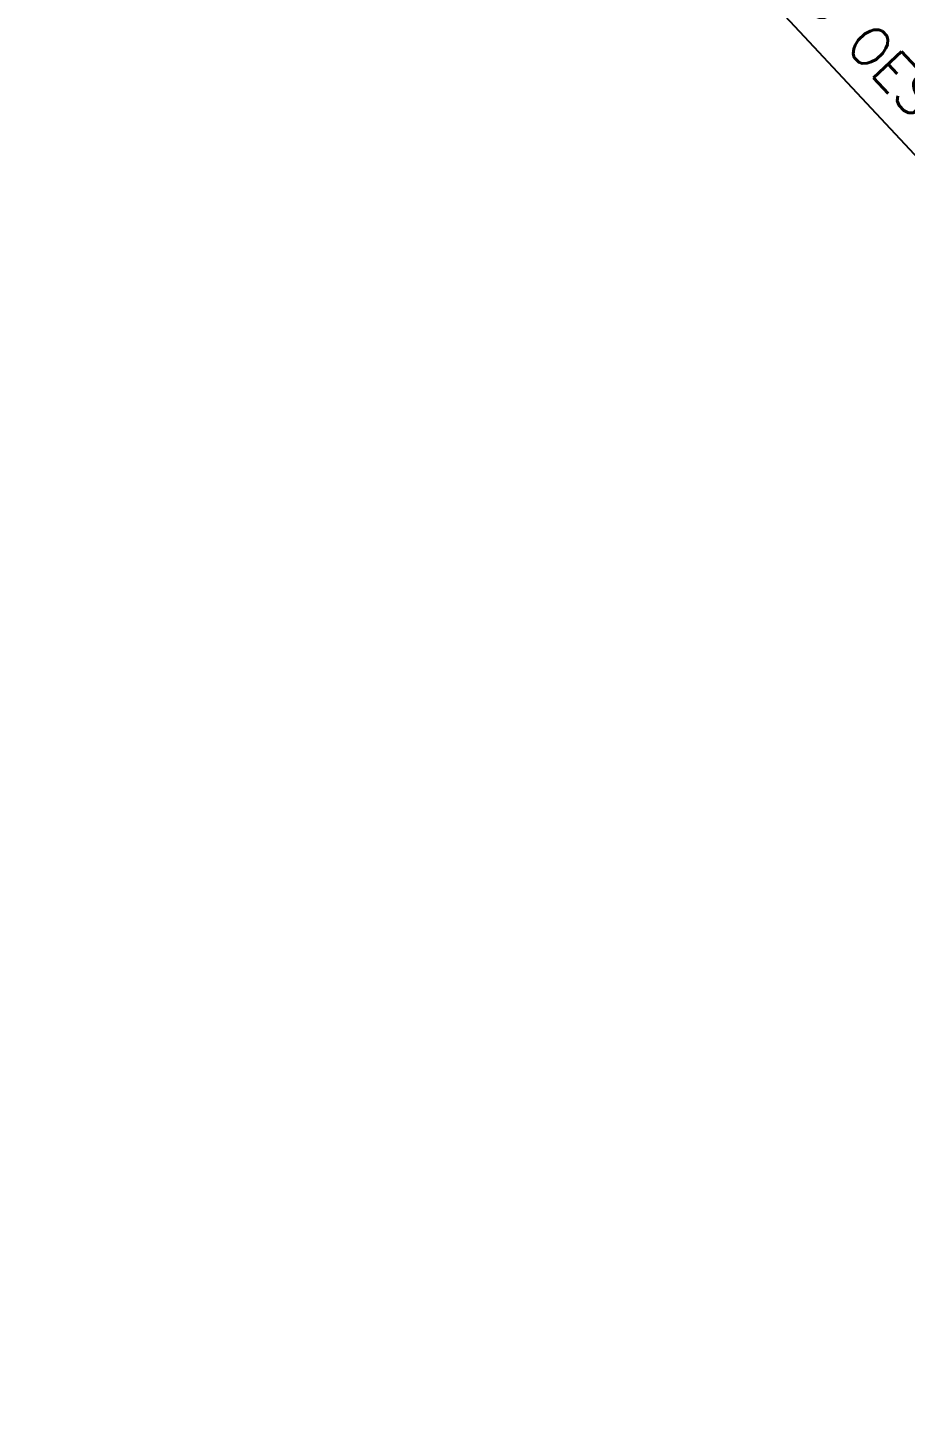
# Model space of a CAD drawing. Header units: metres. Extents: x 436314 to 439216, y 9612307 to 9615043.
# Drawn here: x 437205 to 437279.8, y 9614523.7 to 9614641.6 of the extents above; entities that cross this region are included whole.
import ezdxf

# ---------------------------------------------------------------- set-up
doc = ezdxf.new("R2010")
doc.units = ezdxf.units.M
doc.layers.add('ADUTORA', color=90, linetype='Continuous')
doc.layers.add('M_FIO', color=32, linetype='Continuous')
doc.layers.get('0').off()
doc.styles.add('symplex', font='simplex.shx', dxfattribs={"bigfont": 'bigfont.shx'})

# ---------------------------------------------------------------- blocks, each defined once
blk = doc.blocks.new('atutu')
at = {"layer": 'M_FIO'}
for points in [[(2426.272608215013, 1186.078127000812), (2426.281633429137, 928.7582834980966)], [(2426.272608216119, 1186.078127000812), (2426.281633430243, 928.7582834980966)]]:
    blk.add_lwpolyline(points, dxfattribs=at)
at = {"layer": 'ADUTORA', "color": 7, "style": 'symplex'}
blk.add_text('AV. CONTORNO OESTE', height=3.284297485517897, rotation=270.0256716937466, dxfattribs=at).set_placement((2428.141617552168, 1120.794686884019))

msp = doc.modelspace()

# ---------------------------------------------------------------- block references
at = {"rotation": 43.07140519794264}
msp.add_blockref('atutu', (436242.5698856535, 9612188.321055599), dxfattribs=at)

doc.saveas('drawing.dxf')
